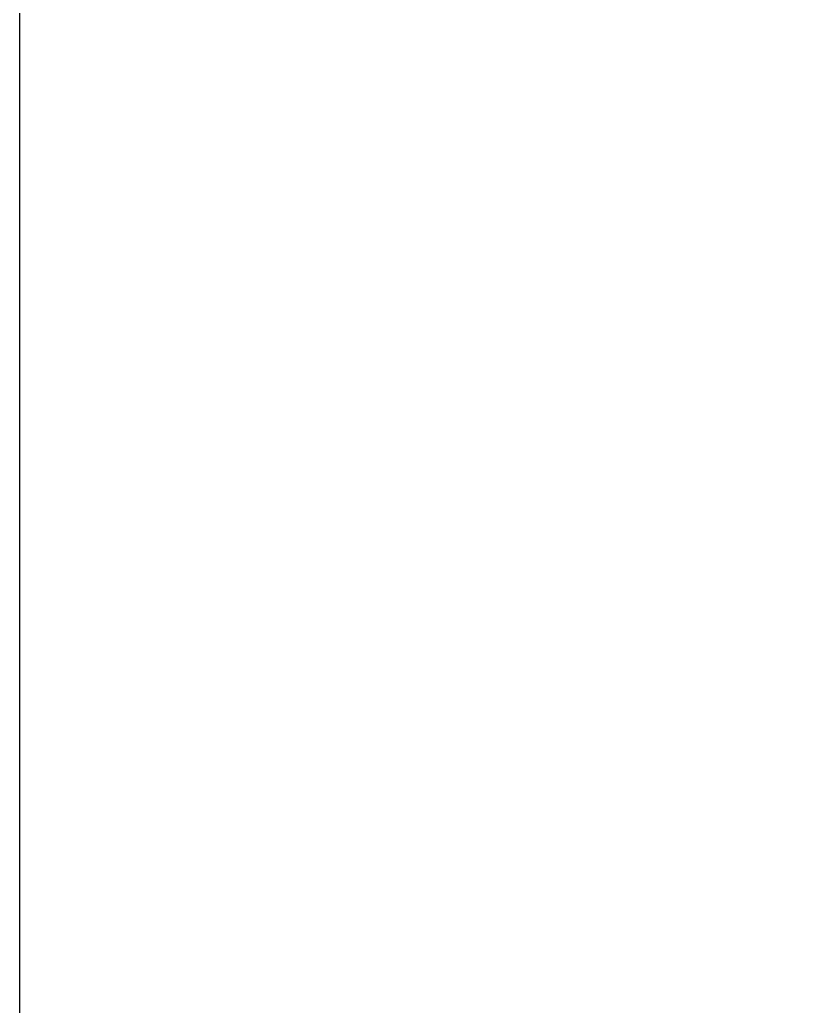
# Model space of a CAD drawing. Header units: millimetres. Extents: x 15.74 to 20.74, y -3.95 to 3.35.
# Drawn here: x 15.7404 to 16.1316, y -3.5585 to -3.0679 of the extents above; entities that cross this region are included whole.
import ezdxf

# ---------------------------------------------------------------- set-up
doc = ezdxf.new("R2010")
doc.units = ezdxf.units.MM
doc.header["$MEASUREMENT"] = 0
doc.layers.get('0').update_dxf_attribs({"color": 8, "linetype": 'CONTINUOUS'})

# ---------------------------------------------------------------- blocks, each defined once
blk = doc.blocks.new('sgBrepBlock__207971600')
at = {"color": 0}
blk.add_line((15.74035, -3.94965, 18), (15.74035, -2.14965, 18), dxfattribs=at)
at = {"color": 0, "invisible_edges": 15}
for points in [[(15.74035, -3.94965, 18), (20.74035, -3.94965, 18), (18.14035, -2.14965, 18)], [(17.34035, -2.14965, 18), (15.74035, -3.94965, 18), (18.14035, -2.14965, 18)], [(15.74035, -2.14965, 18), (15.74035, -3.94965, 18), (17.34035, -2.14965, 18)]]:
    blk.add_3dface(points, dxfattribs=at)
blk = doc.blocks.new('sgBrepBlock__207191408')
at = {"color": 0}
for p, q in [((15.740353, -3.949646, -16), (15.740353, -2.149646, -16)), ((15.740353, -3.949646, 18), (15.740353, -2.149646, 18))]:
    blk.add_line(p, q, dxfattribs=at)
at = {"color": 0, "invisible_edges": 15}
for points in [[(15.740353, -3.949646, 18), (15.740353, -2.149646, 16.7), (15.740353, -2.149646, 18)], [(15.740353, -2.149646, 15.3), (15.740353, -2.149646, 16.7), (15.740353, -3.949646, 18)], [(15.740353, -2.149646, 14.7), (15.740353, -2.149646, 15.3), (15.740353, -3.949646, 18)], [(15.740353, -2.149646, 13.3), (15.740353, -2.149646, 14.7), (15.740353, -3.949646, 18)], [(15.740353, -2.149646, 12.7), (15.740353, -2.149646, 13.3), (15.740353, -3.949646, 18)], [(15.740353, -2.149646, 11.3), (15.740353, -2.149646, 12.7), (15.740353, -3.949646, 18)], [(15.740353, -2.149646, 10.7), (15.740353, -2.149646, 11.3), (15.740353, -3.949646, 18)], [(15.740353, -2.149646, 9.3), (15.740353, -2.149646, 10.7), (15.740353, -3.949646, 18)], [(15.740353, -3.949646, -16), (15.740353, -2.149646, -13.3), (15.740353, -2.149646, -12.7)], [(15.740353, -3.949646, -16), (15.740353, -2.149646, -16), (15.740353, -2.149646, -14.7)], [(15.740353, -3.949646, -16), (15.740353, -2.149646, -7.3), (15.740353, -2.149646, -6.7)], [(15.740353, -3.949646, -16), (15.740353, -2.149646, -9.3), (15.740353, -2.149646, -8.7)], [(15.740353, -3.949646, -16), (15.740353, -2.149646, -11.3), (15.740353, -2.149646, -10.7)], [(15.740353, -3.949646, -16), (15.740353, -2.149646, -6.7), (15.740353, -2.149646, -5.3)], [(15.740353, -3.949646, -16), (15.740353, -2.149646, -8.7), (15.740353, -2.149646, -7.3)], [(15.740353, -3.949646, -16), (15.740353, -2.149646, -10.7), (15.740353, -2.149646, -9.3)], [(15.740353, -3.949646, -16), (15.740353, -2.149646, -14.7), (15.740353, -2.149646, -13.3)], [(15.740353, -3.949646, -16), (15.740353, -2.149646, -12.7), (15.740353, -2.149646, -11.3)], [(15.740353, -3.949646, 18), (15.740353, -3.949646, -16), (15.740353, -2.149646, -5.3)], [(15.740353, -3.949646, 18), (15.740353, -2.149646, -5.3), (15.740353, -2.149646, -4.7)], [(15.740353, -3.949646, 18), (15.740353, -2.149646, -4.7), (15.740353, -2.149646, -3.3)], [(15.740353, -3.949646, 18), (15.740353, -2.149646, -3.3), (15.740353, -2.149646, -2.7)], [(15.740353, -3.949646, 18), (15.740353, -2.149646, -2.7), (15.740353, -2.149646, -1.3)], [(15.740353, -3.949646, 18), (15.740353, -2.149646, -1.3), (15.740353, -2.149646, -0.7)], [(15.740353, -3.949646, 18), (15.740353, -2.149646, -0.7), (15.740353, -2.149646, 0.7)], [(15.740353, -3.949646, 18), (15.740353, -2.149646, 0.7), (15.740353, -2.149646, 1.3)], [(15.740353, -3.949646, 18), (15.740353, -2.149646, 1.3), (15.740353, -2.149646, 2.7)], [(15.740353, -3.949646, 18), (15.740353, -2.149646, 2.7), (15.740353, -2.149646, 3.3)], [(15.740353, -3.949646, 18), (15.740353, -2.149646, 3.3), (15.740353, -2.149646, 4.7)], [(15.740353, -3.949646, 18), (15.740353, -2.149646, 4.7), (15.740353, -2.149646, 5.3)], [(15.740353, -3.949646, 18), (15.740353, -2.149646, 5.3), (15.740353, -2.149646, 6.7)], [(15.740353, -3.949646, 18), (15.740353, -2.149646, 6.7), (15.740353, -2.149646, 7.3)], [(15.740353, -3.949646, 18), (15.740353, -2.149646, 7.3), (15.740353, -2.149646, 8.7)], [(15.740353, -3.949646, 18), (15.740353, -2.149646, 8.7), (15.740353, -2.149646, 9.3)]]:
    blk.add_3dface(points, dxfattribs=at)
blk = doc.blocks.new('sgBrepBlock__207191984')
at = {"color": 0}
blk.add_line((15.74035, -3.94965, -16), (15.74035, -2.14965, -16), dxfattribs=at)
at = {"color": 0, "invisible_edges": 15}
for points in [[(15.74035, -3.94965, -16), (20.74035, -3.94965, -16), (18.14035, -2.14965, -16)], [(17.34035, -2.14965, -16), (15.74035, -3.94965, -16), (18.14035, -2.14965, -16)], [(15.74035, -2.14965, -16), (15.74035, -3.94965, -16), (17.34035, -2.14965, -16)]]:
    blk.add_3dface(points, dxfattribs=at)
blk = doc.blocks.new('sgBrepBlock_32DS_193350112')
at = {"color": 0}
for name in ['sgBrepBlock__207971600', 'sgBrepBlock__207191984', 'sgBrepBlock__207191408']:
    blk.add_blockref(name, (0, 0), dxfattribs=at)

msp = doc.modelspace()

# ---------------------------------------------------------------- block references
at = {"color": 7}
msp.add_blockref('sgBrepBlock_32DS_193350112', (0, 0), dxfattribs=at)

doc.saveas('drawing.dxf')
